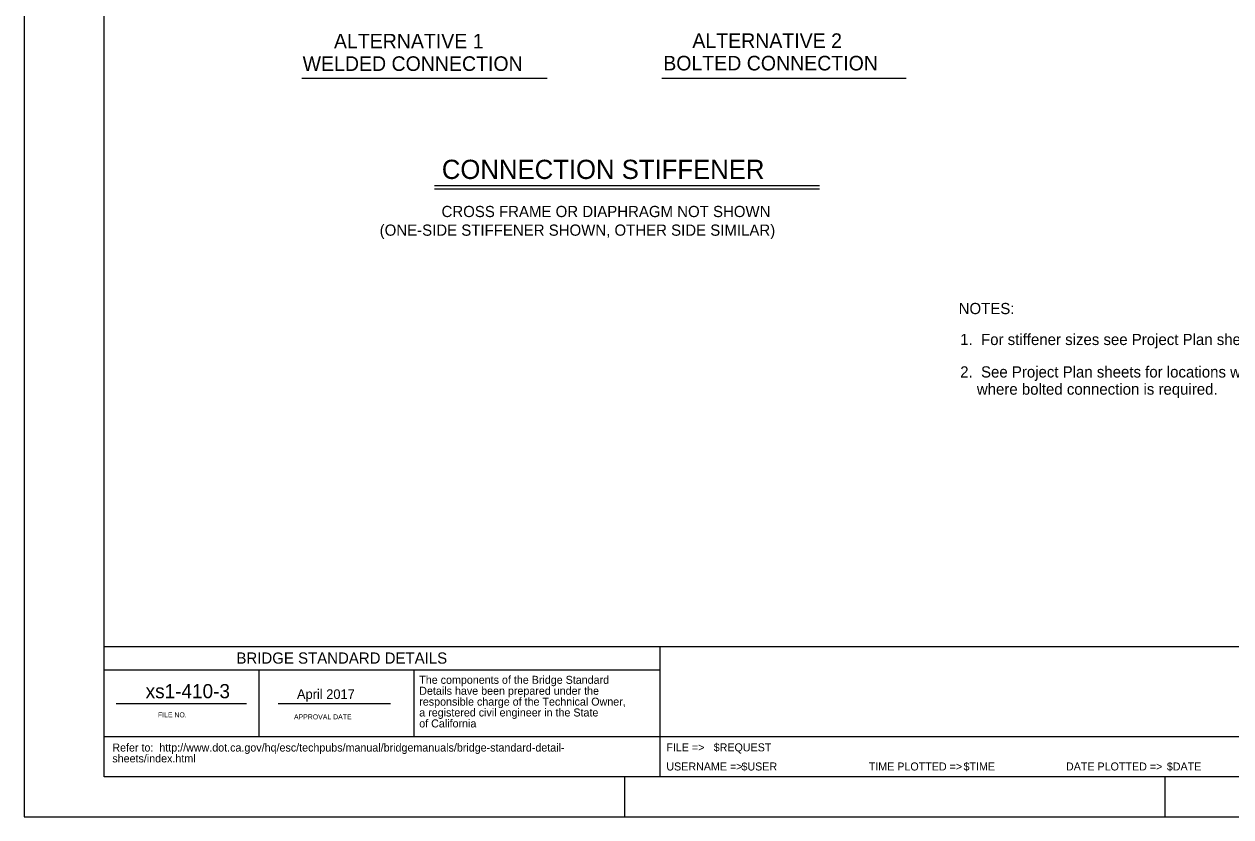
# Model space of a CAD drawing. Extents: x 0 to 2.83, y 0 to 1.83.
# Drawn here: x 0 to 1.256, y 0 to 0.825 of the extents above; entities that cross this region are included whole.
import ezdxf

# ---------------------------------------------------------------- set-up
doc = ezdxf.new("R2010")
doc.units = 0
for name, color, linetype in [('10 Sheet Format', 7, 'Continuous'), ('14 Ramp Anno', 7, 'Continuous'), ('210 Border', 7, 'Continuous'), ('214 Text and Titles', 7, 'Continuous'), ('215 Design Notes', 7, 'Continuous')]:
    doc.layers.add(name, color=color, linetype=linetype)

msp = doc.modelspace()

# ---------------------------------------------------------------- linework, layer by layer
at = {"layer": '10 Sheet Format'}
for p, q in [((0.0959, 0.118), (0.2314, 0.118)), ((0.2643, 0.118), (0.3814, 0.118))]:
    msp.add_line(p, q, dxfattribs=at)
msp.add_lwpolyline([(0, 0), (2.8333, 0), (2.8333, 1.8333), (0, 1.8333)], close=True, dxfattribs=at)
at = {"layer": '14 Ramp Anno'}
for p, q in [((0.4271, 0.6573), (0.8279, 0.6573)), ((0.4271, 0.654), (0.8279, 0.654))]:
    msp.add_line(p, q, dxfattribs=at)
at = {"layer": '210 Border'}
for p, q in [((0.0833, 0.0833), (0.0833, 1.7917)), ((2.7917, 0.1771), (0.0833, 0.1771)), ((0.6618, 0.1771), (0.6618, 0.0417)), ((0.6618, 0.1527), (0.0833, 0.1527)), ((0.2446, 0.0833), (0.2446, 0.1527)), ((0.4058, 0.1527), (0.4058, 0.0833)), ((0.0833, 0.0417), (0.0833, 0.0833)), ((2.7917, 0.0833), (0.0833, 0.0833)), ((2.7917, 0.0417), (0.0833, 0.0417)), ((0.625, 0.0417), (0.625, 0)), ((1.1875, 0.0417), (1.1875, 0))]:
    msp.add_line(p, q, dxfattribs=at)
at = {"layer": '214 Text and Titles'}
for p, q in [((0.2891, 0.7691), (0.5444, 0.7691)), ((0.6639, 0.7691), (0.9181, 0.7691))]:
    msp.add_line(p, q, dxfattribs=at)

# ---------------------------------------------------------------- texts
at = {"layer": '10 Sheet Format'}
for s, height, p in [('April 2017', 0.01, (0.284, 0.1228)), ('FILE NO.', 0.00521, (0.1393, 0.1036)), ('APPROVAL DATE', 0.005208, (0.2809, 0.1015)), ('Refer to:  http://www.dot.ca.gov/hq/esc/techpubs/manual/bridgemanuals/bridge-standard-detail-', 0.008333, (0.0918, 0.068)), ('FILE =>', 0.00833, (0.6685, 0.0682)), ('$REQUEST', 0.00833, (0.7178, 0.0682)), ('sheets/index.html', 0.008333, (0.0918, 0.0567)), ('USERNAME =>', 0.008333, (0.6685, 0.0483)), ('$USER', 0.00833, (0.7467, 0.0483)), ('TIME PLOTTED =>', 0.008333, (0.8792, 0.0483)), ('$TIME', 0.00833, (0.9779, 0.0483)), ('DATE PLOTTED =>', 0.008333, (1.0845, 0.0483)), ('$DATE', 0.00833, (1.1895, 0.0483))]:
    msp.add_text(s, height=height, dxfattribs=at).set_placement(p)
at = {"layer": '14 Ramp Anno'}
msp.add_text('CONNECTION STIFFENER', height=0.020003, dxfattribs=at).set_placement((0.4348, 0.6641))
at = {"layer": '210 Border'}
for s, height, p in [('BRIDGE STANDARD DETAILS', 0.011667, (0.221, 0.1595)), ('xs1-410-3', 0.01476, (0.1265, 0.1235)), ('The components of the Bridge Standard', 0.008333, (0.4113, 0.1385)), ('Details have been prepared under the', 0.008333, (0.4113, 0.1271)), ('a registered civil engineer in the State', 0.008333, (0.4113, 0.1045)), ('responsible charge of the Technical Owner,', 0.008333, (0.4113, 0.1158)), ('of California', 0.008333, (0.4113, 0.0931))]:
    msp.add_text(s, height=height, dxfattribs=at).set_placement(p)
at = {"layer": '214 Text and Titles'}
for s, height, p in [('ALTERNATIVE 1', 0.015188, (0.3225, 0.8)), ('ALTERNATIVE 2', 0.015188, (0.6956, 0.8005)), ('WELDED CONNECTION', 0.015188, (0.2899, 0.7766)), ('BOLTED CONNECTION', 0.015188, (0.6653, 0.7771)), ('CROSS FRAME OR DIAPHRAGM NOT SHOWN', 0.011667, (0.4345, 0.6244)), ('(ONE-SIDE STIFFENER SHOWN, OTHER SIDE SIMILAR)', 0.011667, (0.3701, 0.605))]:
    msp.add_text(s, height=height, dxfattribs=at).set_placement(p)
at = {"layer": '215 Design Notes'}
for s, height, p in [('NOTES:', 0.01167, (0.9728, 0.5234)), ('1.  For stiffener sizes see Project Plan sheets.', 0.011667, (0.9744, 0.4912)), ('2.  See Project Plan sheets for locations where', 0.011667, (0.9744, 0.4574)), ('    where bolted connection is required.', 0.011667, (0.9744, 0.4395))]:
    msp.add_text(s, height=height, dxfattribs=at).set_placement(p)

doc.saveas('drawing.dxf')
